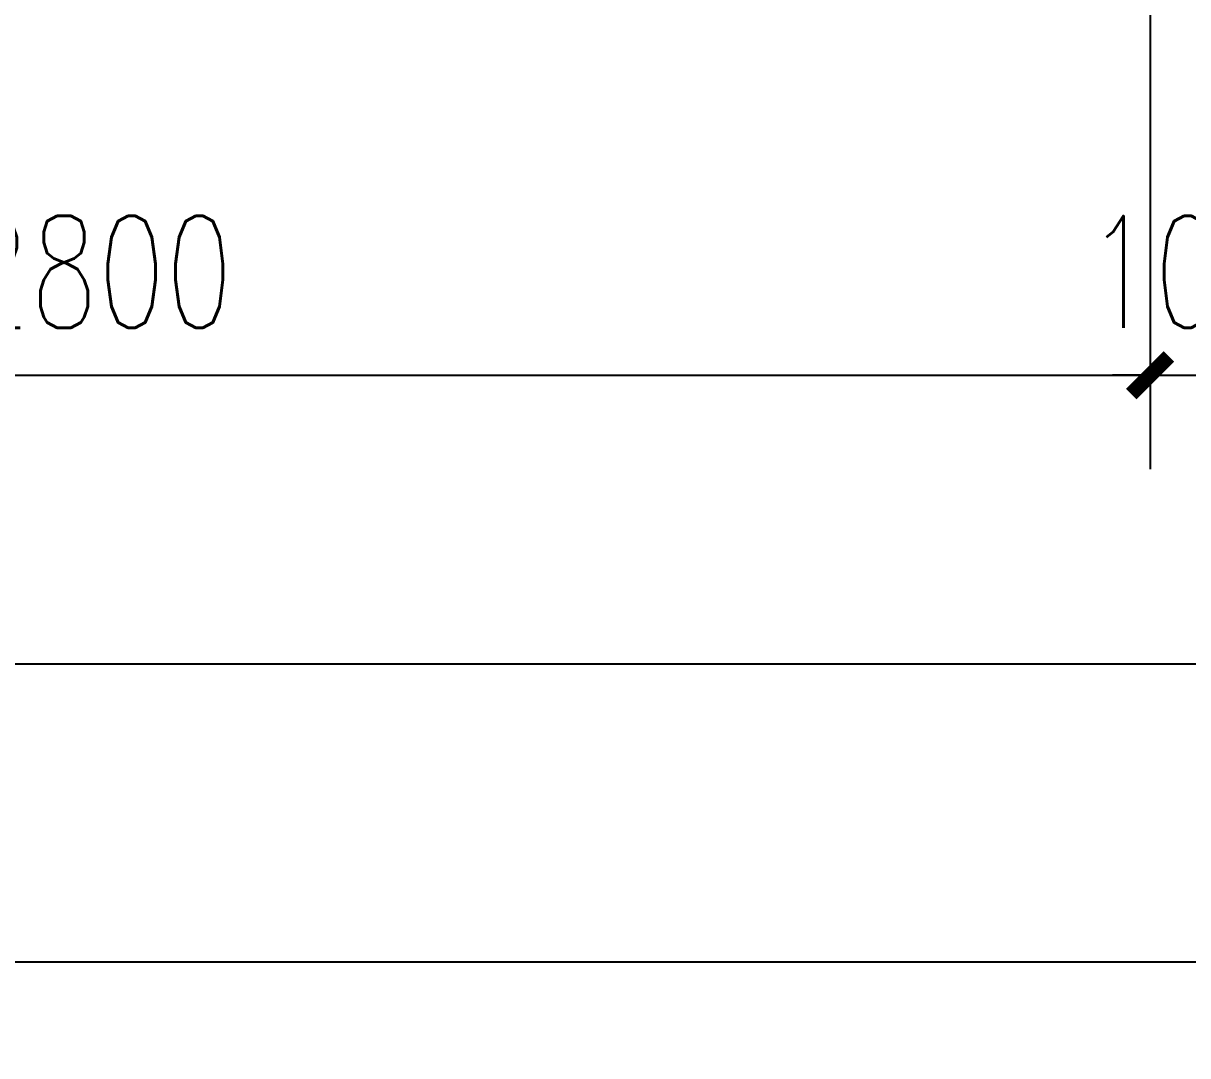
# Model space of a CAD drawing. Extents: x 396092 to 455492, y 17293 to 132793.
# Drawn here: x 430103 to 431653, y 43703 to 45077 of the extents above; entities that cross this region are included whole.
import ezdxf

# ---------------------------------------------------------------- set-up
doc = ezdxf.new("R2010")
doc.units = 0
doc.header["$LTSCALE"] = 1000
doc.header["$MEASUREMENT"] = 0
doc.layers.add('PUB_DIM', color=3, linetype='Continuous')
doc.styles.add('_TCH_DIM_T3', font='SIMPLEX', dxfattribs={"width": 0.705882, "bigfont": 'GBCBIG'})
doc.dimstyles.new('_TCH_ARCH&&50', dxfattribs={"dimtxt": 148.75, "dimasz": 50, "dimexe": 125, "dimexo": 150, "dimgap": 63.125, "dimtad": 1, "dimdec": 0, "dimzin": 0, "dimdsep": 46, "dimtxsty": '_TCH_DIM_T3', "dimblk": 'ARCHTICK', "dimcen": 0.09, "dimclrt": 7, "dimazin": 2, "dimtfac": 1, "dimtdec": 0, "dimtix": 1, "dimtmove": 2, "dimatfit": 3, "dimfxl": 1, "dimtolj": 1, "dimtzin": 0, "dimarcsym": 0})

# ---------------------------------------------------------------- blocks, each defined once
blk = doc.blocks.new('_ArchTick')
at = {"color": 0, "linetype": 'ByBlock', "const_width": 0.4}
blk.add_lwpolyline([(-0.5, -0.5), (0.5, 0.5)], dxfattribs=at)
blk = doc.blocks.new('*D59')
at = {"layer": 'Defpoints', "color": 0, "transparency": 16777216}
for p in [(400427.7, 44577.5), (434927.7, 44577.5), (434927.7, 43828.4)]:
    blk.add_point(p, dxfattribs=at)
at = {"layer": 'PUB_DIM', "color": 0, "lineweight": -2, "transparency": 16777216}
for p, q in [((400427.7, 44427.5), (400427.7, 43703.4)), ((434927.7, 44427.5), (434927.7, 43703.4)), ((400427.7, 43828.4), (434927.7, 43828.4))]:
    blk.add_line(p, q, dxfattribs=at)
at = {"layer": 'PUB_DIM', "color": 0, "lineweight": -2, "transparency": 16777216, "xscale": 50, "yscale": 50, "zscale": 50, "rotation": 180}
blk.add_blockref('_ArchTick', (400427.7, 43828.4), dxfattribs=at)
at = {"layer": 'PUB_DIM', "color": 0, "lineweight": -2, "transparency": 16777216, "xscale": 50, "yscale": 50, "zscale": 50}
blk.add_blockref('_ArchTick', (434927.7, 43828.4), dxfattribs=at)
at = {"layer": 'PUB_DIM', "color": 7, "transparency": 16777216, "insert": (417677.7, 43965.9), "char_height": 148.75, "attachment_point": 5, "style": '_TCH_DIM_T3'}
blk.add_mtext('\\A1;34500', dxfattribs=at)
blk = doc.blocks.new('*D62')
at = {"layer": 'Defpoints', "color": 0, "transparency": 16777216}
for p in [(422927.7, 44973.8), (434927.7, 44973.8), (434927.7, 44224.8)]:
    blk.add_point(p, dxfattribs=at)
at = {"layer": 'PUB_DIM', "color": 0, "lineweight": -2, "transparency": 16777216}
for p, q in [((422927.7, 44823.8), (422927.7, 44099.8)), ((434927.7, 44823.8), (434927.7, 44099.8)), ((422927.7, 44224.8), (434927.7, 44224.8))]:
    blk.add_line(p, q, dxfattribs=at)
at = {"layer": 'PUB_DIM', "color": 0, "lineweight": -2, "transparency": 16777216, "xscale": 50, "yscale": 50, "zscale": 50, "rotation": 180}
blk.add_blockref('_ArchTick', (422927.7, 44224.8), dxfattribs=at)
at = {"layer": 'PUB_DIM', "color": 0, "lineweight": -2, "transparency": 16777216, "xscale": 50, "yscale": 50, "zscale": 50}
blk.add_blockref('_ArchTick', (434927.7, 44224.8), dxfattribs=at)
at = {"layer": 'PUB_DIM', "color": 7, "transparency": 16777216, "insert": (428927.7, 44362.3), "char_height": 148.75, "attachment_point": 5, "style": '_TCH_DIM_T3'}
blk.add_mtext('\\A1;12000', dxfattribs=at)
blk = doc.blocks.new('*D86')
at = {"layer": 'Defpoints', "color": 0, "transparency": 16777216}
for p in [(428802.7, 45358.1), (431602.7, 45358.1), (431602.7, 44609)]:
    blk.add_point(p, dxfattribs=at)
at = {"layer": 'PUB_DIM', "color": 0, "lineweight": -2, "transparency": 16777216}
for p, q in [((428802.7, 45208.1), (428802.7, 44484)), ((431602.7, 45208.1), (431602.7, 44484)), ((428802.7, 44609), (431602.7, 44609))]:
    blk.add_line(p, q, dxfattribs=at)
at = {"layer": 'PUB_DIM', "color": 0, "lineweight": -2, "transparency": 16777216, "xscale": 50, "yscale": 50, "zscale": 50, "rotation": 180}
blk.add_blockref('_ArchTick', (428802.7, 44609), dxfattribs=at)
at = {"layer": 'PUB_DIM', "color": 0, "lineweight": -2, "transparency": 16777216, "xscale": 50, "yscale": 50, "zscale": 50}
blk.add_blockref('_ArchTick', (431602.7, 44609), dxfattribs=at)
at = {"layer": 'PUB_DIM', "color": 7, "transparency": 16777216, "insert": (430202.7, 44746.5), "char_height": 148.75, "attachment_point": 5, "style": '_TCH_DIM_T3'}
blk.add_mtext('\\A1;2800', dxfattribs=at)
blk = doc.blocks.new('*D87')
at = {"layer": 'Defpoints', "color": 0, "transparency": 16777216}
for p in [(431602.7, 45358.1), (431702.7, 45358.1), (431702.7, 44609)]:
    blk.add_point(p, dxfattribs=at)
at = {"layer": 'PUB_DIM', "color": 0, "lineweight": -2, "transparency": 16777216}
for p, q in [((431602.7, 45208.1), (431602.7, 44484)), ((431702.7, 45208.1), (431702.7, 44484)), ((431602.7, 44609), (431552.7, 44609)), ((431602.7, 44609), (431702.7, 44609)), ((431702.7, 44609), (431752.7, 44609))]:
    blk.add_line(p, q, dxfattribs=at)
at = {"layer": 'PUB_DIM', "color": 0, "lineweight": -2, "transparency": 16777216, "xscale": 50, "yscale": 50, "zscale": 50}
blk.add_blockref('_ArchTick', (431602.7, 44609), dxfattribs=at)
at = {"layer": 'PUB_DIM', "color": 0, "lineweight": -2, "transparency": 16777216, "xscale": 50, "yscale": 50, "zscale": 50, "rotation": 180}
blk.add_blockref('_ArchTick', (431702.7, 44609), dxfattribs=at)
at = {"layer": 'PUB_DIM', "color": 7, "transparency": 16777216, "insert": (431652.7, 44746.5), "char_height": 148.75, "attachment_point": 5, "style": '_TCH_DIM_T3'}
blk.add_mtext('\\A1;100', dxfattribs=at)

msp = doc.modelspace()

# ---------------------------------------------------------------- dimensions: what is measured, and where the dimension line sits
at = {"layer": 'PUB_DIM'}
for p1, p2, picture, middle in [((428802.7, 45358.1), (431602.7, 45358.1), '*D86', (430202.7, 44746.5)), ((431602.7, 45358.1), (431702.7, 45358.1), '*D87', (431652.7, 44746.5)), ((422927.7, 44973.8), (434927.7, 44973.8), '*D62', (428927.7, 44362.3)), ((400427.7, 44577.5), (434927.7, 44577.5), '*D59', (417677.7, 43965.9))]:
    dim = msp.add_aligned_dim(p1=p1, p2=p2, distance=-749.1, dimstyle='_TCH_ARCH&&50', dxfattribs=at)
    dim.commit()
    dim.dimension.update_dxf_attribs({"geometry": picture, "text_midpoint": middle})

doc.saveas('drawing.dxf')
